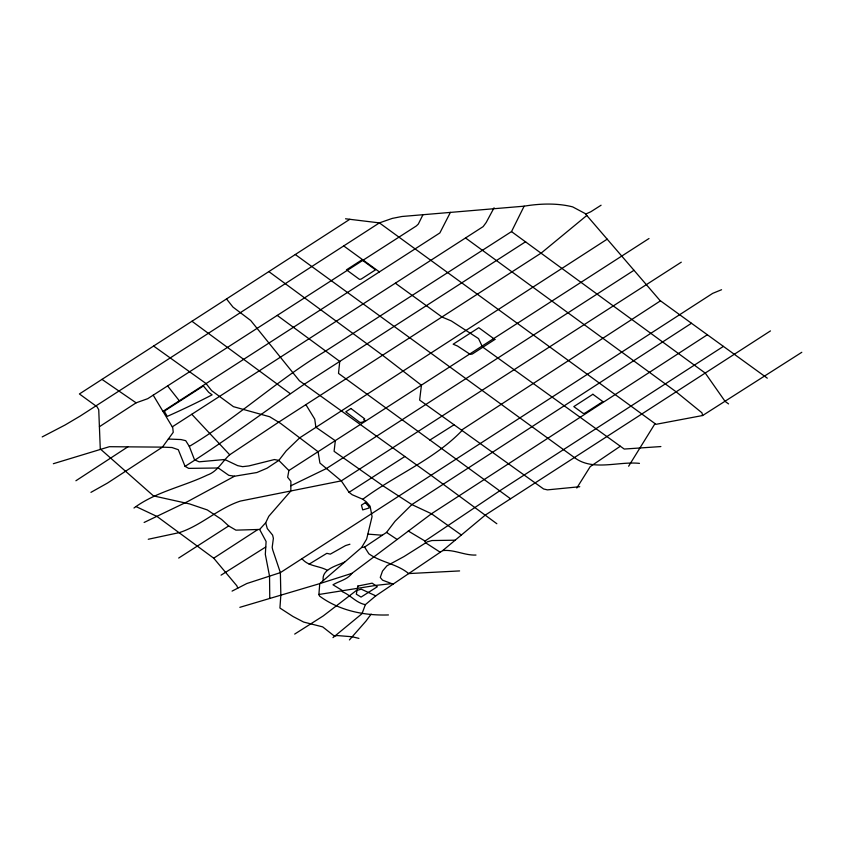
<?xml version="1.0" encoding="UTF-8"?>
<svg xmlns="http://www.w3.org/2000/svg" width="844" height="844" viewBox="0 0 844 844"><rect width="100%" height="100%" fill="white"/><g stroke="black" fill="none" stroke-linecap="round" stroke-linejoin="round"><path stroke-width="1.27" d="M649.004 238.514L288.88 470.519L287.656 477.261L290.885 481.323L290.832 490.965L268.793 516.285L265.691 522.774L259.635 529.441L235.919 530.148L228.682 525.939L221.561 519.408L207.286 509.924L189.573 503.921L153.471 495.892L100.278 448.934L98.737 409.73L97.06 406.797L79.41 393.958L349.817 219.303M770.466 330.911L485.194 515.156L442.71 550.583L375.77 595.853L365.357 604.663L362.013 613.683L332.969 637.631M423.002 214.629L418.307 224.082L416.324 225.97L147.742 398.674L136.116 402.831L99.402 426.716M450.422 212.34L439.861 232.933L162.955 411.355M288.88 470.519L278.826 460.413L274.406 459.547L248.927 465.92L242.639 466.658L237.681 465.645L224.747 459.505L199.173 461.816L194.531 459.832L189.309 446.402C236.985 418.033 277.739 379.821 325.246 351.283L511.506 231.604L524.135 206.179A109.34 58.268 -23.3 0 1 572.654 206.885L585.082 213.49L659.934 300.432L767.291 378.165M494.078 207.772L486.176 222.521L483.158 226.603L172.281 426.842M239.844 607.332L319.749 583.626L361.622 547.503L366.644 539.084L372.056 516.633L370.115 506.242L366.285 501.842L362.783 499.268L352.17 494.732L349.047 492.316L341.282 480.869L319.918 463.061L318.072 451.73L280.472 423.308L269.679 416.746L233.429 406.66L211.612 390.614L206.084 383.566L153.597 346.04M628.632 466.226L655.028 423.604M576.79 488.022L590.241 466.605L620.319 446.233M371.149 614.115L366.011 621.057L349.416 639.931M361.622 547.503L364.597 547.07L386.541 532.406L395.066 521.212L411.861 504.585L691.468 323.263M707.346 334.751L431.484 513.753L351.937 573.35C347.317 579.722 339.299 580.989 332.99 584.786L341.978 590.294L342.442 591.771C350.787 595.263 356.094 602.838 365.357 604.663M462.058 430.514C434.038 459.748 394.96 475.204 362.783 499.268M586.791 215.484L541.342 252.957L278.636 422.19L229.705 454.779C222.025 461.531 217.625 471.543 207.286 475.077C183.032 486.703 155.781 491.799 133.985 508.004M525.643 241.722L304.357 384.21C264.467 411.397 225.949 440.61 185.058 466.352L178.295 449.704L171.976 447.52L162.438 447.13L109.403 446.698L53.341 463.715M408.274 531.024L425.007 541.036L500.154 490.533L723.403 346.388M127.855 446.845L75.907 480.763M461.51 430.123L660.493 300.823M136.179 506.643L157.111 516.528L213.722 558.19L257.916 529.494M681.287 262.178L341.282 480.869L240.382 501.072C218.459 508.204 201.294 525.527 179.361 532.606L148.27 539.263M801.8 352.296L702.63 415.522L655.999 424.321L379.399 222.89L345.544 218.786M178.685 558.053L228.682 525.939M633.981 270.291L326.47 468.515L290.863 485.775M607.195 239.168L299.694 437.836L286.2 450.865L278.826 460.413L267.052 468.198L256.882 472.524L234.569 476.216L228.808 475.341L218.322 467.987L188.697 468.378L185.058 466.352M349.047 492.316L404.941 456.446M601.086 205.219L590.821 211.76L585.609 214.112M429.839 440.083L454.061 424.785M221.044 575.165L265.765 546.986M294.683 634.087L323.199 615.951L356.252 590.589L361.274 589.175L375.77 595.853M90.941 492.358L107.526 483.042L162.438 447.13L173.231 432.318L172.735 427.602L153.207 395.171M309.126 564.151L326.818 553.337L330.32 554.128L345.586 545.562L349.922 544.232M234.569 476.216L187.495 501.642L144.124 522.457M42.2 436.918L65.062 425.007L80.201 416.05L379.399 222.89L392.26 218.406L401.913 216.497L524.135 206.179M232.068 591.106L246.828 583.52L280.377 572.622L712.684 293.364L721.567 289.724M391.025 583.71L376.224 585.346L318.884 594.492M344.626 562.009C336.946 565.849 321.269 569.109 323.241 580.577M351.937 573.35L319.749 583.626L318.874 594.725L319.707 596.202C339.488 610.708 364.291 615.751 388.44 614.938M579.765 486.724L547.45 489.868L543.61 488.982L419.637 400.098L421.43 385.244L382.933 355.535L268.856 271.599M660.884 446.56L624.233 449.05L482.452 346.895L478.537 338.592L451.287 320.92L442.024 317.038L395.425 283.246M459.6 570.924L408.686 573.582C396.902 563.781 381.34 562.568 368.881 553.822L364.597 547.07M639.457 463.367C618.515 461.14 593.343 471.342 575.028 458.007L295.294 254.519M442.71 550.583C454.156 549.339 464.696 555.584 475.984 555.046M455.159 540.202L431.949 540.54L427.359 541.816L404.023 556.555L386.942 565.807L382.522 571.05L380.264 577.433L382.532 580.166L393.093 584.132M168.336 439.038L180.911 439.545L185.722 440.673L189.309 446.402M368.005 534.125L382.3 535.233M358.932 638.391L352.201 636.756L337.357 635.564L334.277 636.017L322.661 626.87L303.661 622.07L292.984 616.489L279.923 608.039L280.841 595.168L280.377 572.622L272.707 549.866L272.19 547.366L273.382 538.335L272.601 535.096L267.284 528.555L265.691 522.774M327.577 570.438C319.296 565.628 308.398 566.63 301.952 558.686M440.241 552.25L425.503 542.724L425.007 541.036M386.541 532.406L397.018 539.39M101.976 379.378L136.116 402.831M461.373 535.022L431.484 513.753L411.861 504.585L383.313 486.038L334.087 451.318L335.321 440.737L315.867 427.201L314.759 419.162L305.897 404.666M511.506 231.604L705.31 373.143L725.059 401.343L728.551 403.907M343.708 245.931L379.378 271.905M277.233 315.413L339.742 361.38L338.507 373.396L510.483 498.72M465.55 237.976L676.149 391.827L701.934 412.8L702.63 415.522M496.842 523.734L431.041 475.299L299.43 380.781L250.71 320.498L232.986 307.1L226.519 298.945M191.957 321.258L290.072 393.536M191.81 414.288L229.705 454.779M213.722 558.19L236.879 585.852L237.744 588.184M167.587 385.919L179.339 400.805M259.635 529.441L266.103 541.521L265.322 554.381L269.542 576.146L269.774 598.449M357.877 586.031L356.316 594.176L361.063 597.088L377.331 586.738L372.172 583.172L357.877 586.031M165.234 410.543L164.548 411.788L167.27 416.377A440.863 234.927 -23.3 0 0 212.108 394.834L208.711 392.344L203.404 385.961L165.234 410.543M494.869 339.467L472.281 354.047L470.192 354.353L457.501 346.019L453.154 344.204L478.77 327.704L494.869 339.467M592.878 394.275L573.814 406.608L583.236 413.433L584.871 413.201L602.88 401.607L592.878 394.275M361.907 259.878L346.462 269.827L359.46 279.353L361.095 279.132L375.517 269.848L361.907 259.878M350.925 408.496L345.776 411.809L359.987 422.496L362.424 422.179L365.03 420.502L363.669 419.5L364.692 418.846L350.925 408.496M365.325 502.707L361.443 505.113L362.698 509.903L369.06 508.025L368.849 506.527L365.325 502.707"/></g></svg>
